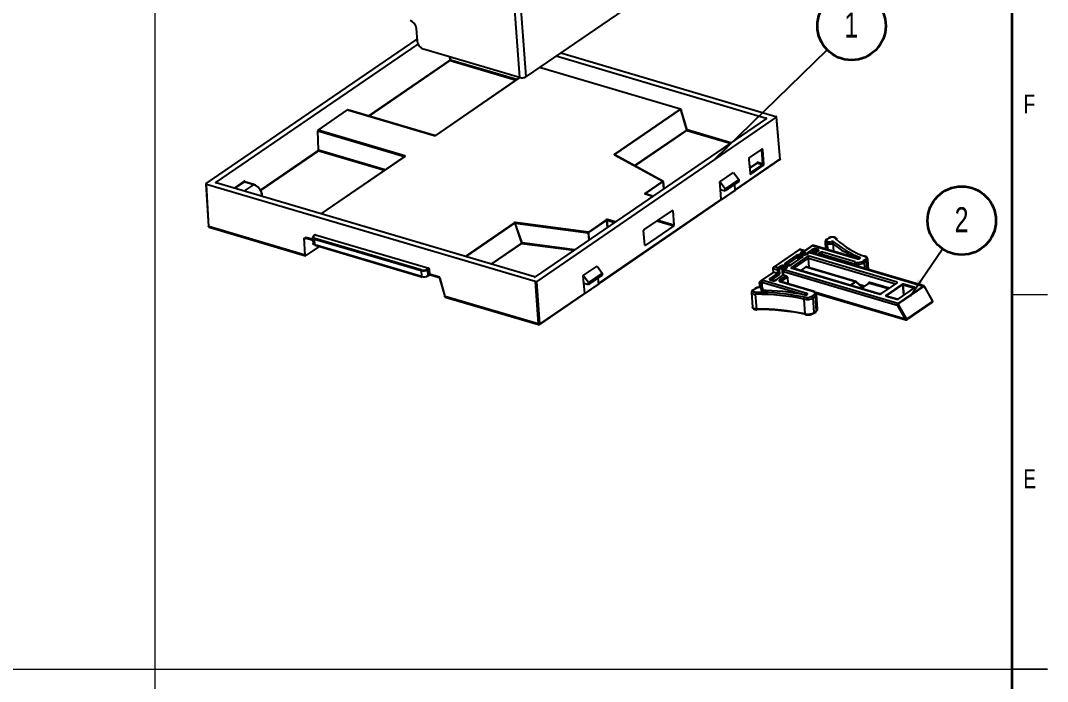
# Model space of a CAD drawing. Header units: millimetres. Extents: x 0 to 594, y 0 to 420.
# Drawn here: x 450.2 to 594, y 208.3 to 300.9 of the extents above; entities that cross this region are included whole.
import ezdxf

# ---------------------------------------------------------------- set-up
doc = ezdxf.new("R2010")
doc.units = ezdxf.units.MM
doc.linetypes.add('SLD-Solido', pattern=[0])
doc.layers.add('FORMAT', color=7, linetype='SLD-Solido', lineweight=35)
doc.styles.add('SLDTEXTSTYLE0', font='TXT', dxfattribs={"width": 0.75})
doc.dimstyles.new('SLDDIMSTYLE2', dxfattribs={"dimtxt": 0.18, "dimasz": 2.5, "dimexe": 0, "dimexo": 0.0625, "dimgap": 0, "dimtad": 0, "dimtih": 1, "dimtoh": 1, "dimdec": 0, "dimrnd": 1e-09, "dimzin": 0, "dimdsep": 46, "dimtxsty": 'Standard', "dimsah": 1, "dimcen": 0.09, "dimadec": 0, "dimazin": 0, "dimtfac": 2.5, "dimtdec": 0, "dimtofl": 0, "dimtmove": 0, "dimatfit": 3, "dimfxl": 1, "dimfrac": 2, "dimtolj": 1, "dimtzin": 0, "dimarcsym": 0})

# ---------------------------------------------------------------- blocks, each defined once
blk = doc.blocks.new('SW_NOTE_0_6')
at = {"layer": 'FORMAT', "color": 0}
blk.add_circle((2.7, 3.95), 4.79, dxfattribs=at)
at = {"layer": 'FORMAT', "color": 0, "insert": (2.67, 5.82), "char_height": 3.5, "attachment_point": 2, "style": 'SLDTEXTSTYLE0'}
blk.add_mtext('2', dxfattribs=at)
blk = doc.blocks.new('SW_NOTE_0_7')
at = {"layer": 'FORMAT', "color": 0}
blk.add_circle((3.43, 3.34), 4.79, dxfattribs=at)
at = {"layer": 'FORMAT', "color": 0, "insert": (3.39, 5.21), "char_height": 3.5, "attachment_point": 2, "style": 'SLDTEXTSTYLE0'}
blk.add_mtext('1', dxfattribs=at)

msp = doc.modelspace()

# ---------------------------------------------------------------- linework, layer by layer
at = {"color": 7, "linetype": 'SLD-Solido', "lineweight": 35}
msp.add_line((589, 415), (589, 5), dxfattribs=at)
at = {"color": 7, "linetype": 'SLD-Solido', "lineweight": 25}
for p, q in [((520.98, 293), (518.97, 320.79)), ((518.03, 320.67), (520.05, 292.89)), ((555.18, 316.45), (520.98, 293)), ((505.6, 299.74), (505.73, 297.98)), ((476.17, 278.01), (505.71, 298.26)), ((477.54, 278.16), (505.84, 297.56)), ((520.05, 292.89), (506.59, 296.86)), ((525.83, 296.33), (555.97, 287.42)), ((510.31, 295.32), (498.88, 287.49)), ((499, 287.46), (510.36, 295.25)), ((510.27, 295.78), (510.31, 295.32)), ((510.36, 295.25), (519.58, 292.52)), ((510.4, 295.33), (510.37, 295.75)), ((519.68, 292.59), (510.4, 295.33)), ((525.2, 295.9), (554.62, 287.2)), ((542.6, 288.46), (522.86, 294.29)), ((520.1, 292.87), (508.27, 284.77)), ((508.31, 284.77), (520.12, 292.87)), ((491.84, 285.5), (495.98, 288.34)), ((495.98, 288.34), (508.12, 284.75)), ((508.14, 284.75), (496, 288.34)), ((542.54, 288.44), (533.35, 282.13)), ((533.41, 282.08), (542.6, 288.38)), ((542.6, 288.38), (543.44, 285.51)), ((543.53, 285.54), (542.7, 288.37)), ((554.63, 287.16), (522.23, 264.95)), ((556, 287.31), (522.47, 264.32)), ((554.62, 287.2), (554.63, 287.15)), ((556, 287.31), (556.51, 281.42)), ((556.55, 281.45), (556.03, 287.36)), ((491.91, 282.71), (491.8, 285.41)), ((491.8, 285.41), (503.94, 281.82)), ((503.98, 281.91), (491.84, 285.5)), ((543.44, 285.51), (536.18, 280.53)), ((536.26, 280.49), (543.5, 285.45)), ((543.5, 285.45), (549.54, 283.67)), ((549.64, 283.73), (543.53, 285.54)), ((491.91, 282.71), (483.75, 277.12)), ((483.8, 277.03), (491.93, 282.61)), ((491.91, 282.71), (491.91, 282.71)), ((501.25, 279.95), (491.91, 282.71)), ((491.93, 282.61), (501.15, 279.88)), ((533.35, 282.06), (540.11, 278.37)), ((540.15, 278.37), (533.39, 282.06)), ((533.41, 282.04), (533.41, 282.08)), ((552.19, 281.57), (553.9, 282.75)), ((554, 282.83), (552.29, 281.66)), ((553.89, 282.73), (553.95, 282.71)), ((553.9, 282.75), (554, 282.83)), ((553.95, 282.71), (554.13, 282.74)), ((553.95, 282.71), (554.11, 280.77)), ((554.29, 280.79), (554.13, 282.74)), ((503.97, 281.82), (492.24, 273.77)), ((492.26, 273.77), (504, 281.82)), ((503.94, 281.82), (503.97, 281.81)), ((503.94, 281.82), (503.94, 281.8)), ((522.88, 258.29), (556.49, 281.33)), ((550.23, 277.11), (556.51, 281.42)), ((552.18, 281.4), (552.34, 279.46)), ((553.33, 280.9), (552.28, 280.18)), ((554.07, 280.68), (552.36, 279.51)), ((552.47, 279.36), (554.19, 280.54)), ((554.11, 280.77), (553.31, 281)), ((553.31, 281), (553.32, 280.9)), ((553.33, 280.9), (554.07, 280.68)), ((554.07, 280.68), (554.19, 280.54)), ((554.11, 280.77), (554.29, 280.79)), ((556.48, 281.32), (556.5, 281.34)), ((548.12, 278.27), (550.04, 279.58)), ((550.04, 279.58), (550.75, 278.6)), ((552.55, 280.37), (552.26, 280.45)), ((552.26, 280.42), (552.51, 280.34)), ((552.36, 279.51), (552.33, 279.52)), ((552.47, 279.36), (552.36, 279.51)), ((476.14, 277.96), (476.48, 272.05)), ((522.24, 264.3), (476.2, 277.9)), ((476.55, 271.99), (476.2, 277.9)), ((477.54, 278.12), (477.54, 278.16)), ((522.14, 264.94), (477.55, 278.12)), ((481.5, 278.35), (480.07, 277.37)), ((480.19, 277.34), (481.56, 278.27)), ((482.82, 277.9), (481.46, 276.96)), ((481.56, 278.27), (482.82, 277.9)), ((482.85, 277.9), (481.58, 278.28)), ((481.59, 278.27), (481.59, 278.28)), ((540.11, 278.37), (537.61, 276.65)), ((537.67, 276.58), (540.17, 278.29)), ((540.17, 278.29), (540.26, 277.3)), ((540.27, 277.31), (540.19, 278.31)), ((548.21, 277.18), (548.12, 278.27)), ((548.84, 277.29), (548.12, 278.27)), ((550.75, 278.6), (548.84, 277.29)), ((550.78, 278.3), (548.86, 276.99)), ((550.17, 277.89), (550.23, 277.11)), ((550.17, 277.89), (550.23, 277.06)), ((550.75, 278.6), (550.78, 278.3)), ((483.77, 276.28), (483.98, 276.42)), ((483.98, 276.42), (484, 276.21)), ((484.01, 276.21), (483.99, 276.44)), ((537.64, 276.57), (538.71, 276.25)), ((537.66, 276.57), (537.67, 276.58)), ((538.73, 276.26), (537.66, 276.57)), ((537.67, 276.57), (537.67, 276.58)), ((548.32, 275.8), (548.21, 277.18)), ((548.21, 277.18), (548.86, 276.99)), ((550.23, 277.06), (548.31, 275.75)), ((548.86, 276.99), (548.84, 277.29)), ((531.1, 264), (548.32, 275.8)), ((537.47, 271.53), (541.47, 274.27)), ((541.46, 274.26), (541.52, 274.24)), ((541.52, 274.24), (541.47, 274.27)), ((541.52, 274.24), (541.68, 272.18)), ((490.03, 268.01), (476.55, 271.99)), ((476.6, 271.9), (490.08, 267.92)), ((519.32, 272.53), (512.44, 267.8)), ((512.53, 267.78), (519.38, 272.47)), ((519.38, 272.47), (520.34, 269.68)), ((519.46, 272.47), (529.68, 271.14)), ((520.41, 269.71), (519.46, 272.47)), ((529.7, 271.23), (519.48, 272.56)), ((532.2, 272.94), (529.7, 271.23)), ((529.76, 271.15), (532.26, 272.87)), ((532.26, 272.87), (532.35, 272.88)), ((532.26, 272.87), (532.33, 271.87)), ((532.35, 272.88), (533.37, 272.58)), ((532.42, 271.93), (532.35, 272.88)), ((533.47, 272.65), (532.39, 272.97)), ((541.65, 272.1), (537.64, 269.35)), ((539.31, 272.79), (541.65, 272.1)), ((541.68, 272.18), (539.41, 272.86)), ((541.65, 272.1), (541.68, 272.18)), ((491.1, 270.18), (490.18, 270.45)), ((491.08, 270.47), (491.14, 269.64)), ((491.42, 270.85), (491.22, 270.71)), ((491.26, 270.71), (491.46, 270.85)), ((491.46, 270.85), (491.42, 270.85)), ((491.46, 270.85), (507.33, 266.16)), ((529.68, 271.14), (529.76, 270.11)), ((529.83, 270.16), (529.76, 271.15)), ((537.47, 271.53), (537.43, 271.44)), ((537.6, 269.38), (537.43, 271.44)), ((489.87, 270.4), (490.01, 270.35)), ((490.03, 268.01), (489.87, 270.4)), ((492.01, 269.21), (490.14, 267.93)), ((490.23, 270.36), (491.1, 270.1)), ((490.24, 270.36), (490.23, 270.36)), ((491.34, 270.24), (506.26, 265.83)), ((491.4, 269.42), (491.34, 270.24)), ((506.3, 265.92), (491.38, 270.33)), ((506.32, 265.01), (491.4, 269.42)), ((491.42, 269.38), (506.34, 264.97)), ((520.34, 269.68), (516.04, 266.74)), ((516.14, 266.71), (520.39, 269.62)), ((520.39, 269.62), (527.67, 268.68)), ((527.78, 268.75), (520.41, 269.71)), ((537.6, 269.38), (537.64, 269.35)), ((537.64, 269.35), (537.6, 269.36)), ((561.11, 269.37), (559.97, 268.59)), ((560, 268.56), (561.15, 269.34)), ((561.21, 269.32), (567.38, 267.5)), ((567.44, 267.52), (561.28, 269.34)), ((562.85, 269.84), (562.93, 268.85)), ((563.35, 270.39), (563.03, 270.17)), ((563.12, 269.62), (563.15, 269.61)), ((563.18, 268.78), (563.12, 269.62)), ((563.13, 270.18), (563.45, 270.4)), ((563.15, 269.61), (563.21, 268.77)), ((563.25, 269.87), (563.23, 269.88)), ((563.93, 269.65), (564.01, 268.53)), ((564.25, 270.4), (564.46, 270.19)), ((559.32, 268.83), (555.59, 266.27)), ((555.78, 266.34), (559.33, 268.77)), ((558.82, 267.94), (557.28, 266.88)), ((557.45, 266.66), (558.99, 267.72)), ((559.56, 267.68), (558.02, 266.62)), ((560.48, 267.89), (558.05, 266.22)), ((558.12, 266.63), (559.66, 267.69)), ((558.43, 266.14), (560.53, 267.58)), ((558.99, 267.72), (559.02, 267.31)), ((559.27, 267.75), (559.47, 267.69)), ((559.29, 267.5), (559.27, 267.75)), ((559.89, 268.64), (559.28, 268.82)), ((559.33, 268.77), (559.82, 268.63)), ((559.58, 267.95), (559.38, 268.01)), ((559.82, 268.63), (559.46, 268.38)), ((559.47, 267.69), (559.48, 267.62)), ((559.54, 268.12), (559.74, 268.06)), ((559.81, 268.07), (559.61, 268.13)), ((559.61, 268.13), (559.61, 268.13)), ((559.63, 268.15), (560, 268.4)), ((559.63, 268.13), (559.63, 268.15)), ((560, 268.4), (560.02, 268.06)), ((560.06, 268.07), (560.03, 268.47)), ((561.05, 268.79), (560.06, 268.11)), ((560.56, 268.37), (560.2, 268.12)), ((560.3, 268.13), (560.66, 268.38)), ((572.94, 264.2), (560.48, 267.89)), ((560.63, 266.24), (560.53, 267.58)), ((560.53, 267.58), (572.73, 263.98)), ((560.66, 268.38), (576.58, 263.67)), ((576.69, 263.68), (560.73, 268.39)), ((560.9, 268.34), (561.22, 268.56)), ((561.22, 268.56), (561.24, 268.24)), ((561.78, 268.53), (561.33, 268.22)), ((561.39, 268.2), (561.88, 268.54)), ((561.5, 268.6), (561.7, 268.54)), ((561.52, 268.34), (561.5, 268.6)), ((561.8, 268.8), (561.6, 268.86)), ((561.7, 268.54), (561.7, 268.47)), ((562.14, 268.35), (561.76, 268.09)), ((562.11, 267.99), (562.31, 268.12)), ((562.31, 268.12), (562.32, 267.92)), ((562.4, 268.13), (566.98, 266.78)), ((562.42, 267.9), (562.4, 268.13)), ((567.09, 267.04), (562.51, 268.39)), ((507.33, 266.16), (507.13, 266.02)), ((507.39, 266.08), (507.33, 266.16)), ((528.99, 265.15), (530.91, 266.47)), ((530.91, 266.47), (531.62, 265.48)), ((555.54, 266.14), (555.58, 265.58)), ((555.57, 266.11), (556.17, 265.94)), ((555.61, 265.6), (555.57, 266.11)), ((556.28, 266.2), (555.78, 266.34)), ((556.64, 266.45), (556.28, 266.2)), ((556.45, 265.97), (556.81, 266.22)), ((556.81, 266.22), (556.89, 265.17)), ((557.38, 266.19), (557.01, 265.94)), ((557.09, 266.26), (557.29, 266.2)), ((557.11, 266), (557.09, 266.26)), ((557.11, 265.95), (557.48, 266.2)), ((557.4, 266.46), (557.2, 266.52)), ((557.29, 266.2), (557.3, 266.13)), ((557.36, 266.62), (557.56, 266.57)), ((557.63, 266.58), (557.43, 266.64)), ((557.43, 266.64), (557.43, 266.64)), ((557.45, 266.63), (557.45, 266.66)), ((558.05, 266.22), (570.51, 262.54)), ((570.57, 262.55), (558.2, 266.21)), ((560.16, 266.34), (559.44, 265.84)), ((560.16, 266.34), (567.1, 264.29)), ((567.16, 264.31), (560.23, 266.36)), ((566.98, 266.78), (567, 266.54)), ((568.46, 267.35), (568.21, 267.18)), ((568.38, 266.95), (568.63, 267.13)), ((568.44, 266.12), (568.38, 266.95)), ((568.63, 267.13), (568.71, 266.04)), ((568.94, 265.97), (568.83, 267.44)), ((506.26, 265.83), (506.32, 265.01)), ((507.19, 265.95), (507.39, 266.08)), ((507.25, 265.12), (507.19, 265.95)), ((507.23, 265.09), (507.48, 265.26)), ((507.47, 265.27), (507.25, 265.12)), ((507.39, 266.08), (507.44, 265.35)), ((508.73, 264.97), (507.44, 265.35)), ((507.44, 265.27), (508.78, 264.87)), ((508.86, 264.78), (509.61, 262.18)), ((509.65, 262.21), (508.92, 264.76)), ((529.08, 264.07), (528.99, 265.15)), ((529.71, 264.17), (528.99, 265.15)), ((531.62, 265.48), (529.71, 264.17)), ((531.64, 265.19), (529.73, 263.88)), ((531.04, 264.78), (531.1, 264)), ((531.04, 264.77), (531.1, 263.94)), ((531.62, 265.48), (531.64, 265.19)), ((555.61, 265.6), (553.9, 264.43)), ((554.06, 264.48), (555.71, 265.61)), ((556.2, 265.47), (555.15, 264.74)), ((555.32, 264.52), (556.5, 265.33)), ((555.71, 265.61), (556.2, 265.47)), ((556.97, 265.23), (555.89, 264.48)), ((555.99, 264.5), (557.04, 265.22)), ((556.17, 265.94), (556.2, 265.47)), ((556.5, 265.33), (556.45, 265.97)), ((557.41, 265.11), (556.48, 264.47)), ((556.7, 264.28), (557.59, 264.89)), ((556.93, 265.76), (556.97, 265.23)), ((557.04, 265.22), (557.01, 265.69)), ((557.01, 265.69), (572.97, 260.97)), ((557.04, 265.22), (557.41, 265.11)), ((573.04, 261.24), (557.11, 265.95)), ((557.59, 264.89), (557.65, 264)), ((522.24, 264.3), (522.68, 258.36)), ((522.91, 258.38), (522.47, 264.32)), ((529.19, 262.69), (529.08, 264.07)), ((529.08, 264.07), (529.73, 263.88)), ((531.1, 263.94), (529.18, 262.63)), ((529.73, 263.88), (529.71, 264.17)), ((553.04, 263.32), (552.72, 263.1)), ((552.82, 263.11), (553.14, 263.33)), ((553.65, 264.18), (553.77, 263.45)), ((553.79, 263.88), (553.66, 264.16)), ((553.77, 263.44), (553.66, 264.16)), ((553.87, 264.4), (553.67, 264.27)), ((553.79, 263.88), (553.82, 263.43)), ((553.79, 263.41), (553.82, 263.4)), ((553.86, 263.82), (553.83, 264.29)), ((553.89, 263.42), (553.86, 263.42)), ((554.01, 264.2), (560.01, 262.43)), ((554.07, 263.32), (554.01, 264.2)), ((560.28, 262.64), (554.12, 264.46)), ((555.23, 264.48), (555.43, 264.43)), ((555.5, 264.44), (555.3, 264.5)), ((555.3, 264.5), (555.3, 264.5)), ((555.32, 264.49), (555.32, 264.52)), ((556.53, 264.29), (561.11, 262.94)), ((561.18, 262.96), (556.6, 264.31)), ((567.1, 264.29), (566.37, 263.79)), ((566.48, 263.76), (567.18, 264.24)), ((567.18, 264.24), (568.06, 263.46)), ((568.11, 263.49), (567.24, 264.26)), ((568.36, 263.66), (567.7, 263.85)), ((567.86, 263.71), (568.27, 263.59)), ((568.06, 263.46), (567.89, 263.35)), ((568.98, 264.08), (567.9, 263.34)), ((567.96, 263.33), (569.08, 264.09)), ((568.06, 263.46), (568.06, 263.45)), ((569.08, 264.09), (571.75, 263.31)), ((571.85, 263.37), (569.12, 264.18)), ((572.87, 264.07), (570.72, 262.6)), ((570.75, 262.6), (572.9, 264.08)), ((573.66, 263.91), (571.38, 262.36)), ((571.44, 262.28), (573.71, 263.84)), ((576.58, 263.67), (573.04, 261.24)), ((575.33, 263.4), (573.06, 261.85)), ((573.09, 261.85), (575.36, 263.41)), ((573.13, 261.16), (576.68, 263.59)), ((573.71, 263.84), (573.82, 262.37)), ((573.81, 263.85), (575.3, 263.41)), ((573.91, 262.43), (573.81, 263.85)), ((575.33, 263.49), (573.84, 263.94)), ((575.3, 263.41), (575.3, 263.39)), ((576.76, 263.55), (577.87, 261.61)), ((577.9, 261.64), (576.79, 263.58)), ((522.68, 258.36), (509.65, 262.21)), ((509.66, 262.13), (522.73, 258.26)), ((529.19, 262.69), (522.91, 258.38)), ((552.54, 262.77), (552.69, 260.72)), ((553.28, 260.45), (553.13, 262.51)), ((559.89, 261.83), (560.04, 259.77)), ((561.27, 262.42), (561.02, 262.25)), ((561.19, 262.03), (561.45, 262.2)), ((561.34, 259.97), (561.19, 262.03)), ((561.45, 262.2), (561.6, 260.14)), ((574.08, 259.03), (561.55, 262.74)), ((561.6, 262.63), (574.18, 258.91)), ((561.79, 260.45), (561.65, 262.51)), ((571.41, 262.27), (572.9, 261.83)), ((572.93, 261.83), (571.43, 262.27)), ((571.43, 262.27), (571.43, 262.27)), ((571.44, 262.27), (571.44, 262.28)), ((572.97, 260.97), (574.08, 259.03)), ((574.24, 259.13), (573.13, 261.07)), ((574.31, 258.94), (577.86, 261.37)), ((577.87, 261.52), (574.32, 259.09)), ((561.3, 259.85), (561.55, 260.03)), ((561.6, 260.14), (561.34, 259.97))]:
    msp.add_line(p, q, dxfattribs=at)
at = {"color": 7, "linetype": 'SLD-Solido', "lineweight": 18}
for p, q in [((589, 262.5), (594, 262.5)), ((594, 210), (589, 210)), ((589, 210), (594, 210))]:
    msp.add_line(p, q, dxfattribs=at)
at = {"color": 7, "linetype": 'SLD-Solido', "lineweight": 25, "flags": 128}
for points in [[(554.63, 287.16), (554.64, 287.17), (554.65, 287.17), (554.65, 287.18), (554.65, 287.18), (554.64, 287.19), (554.64, 287.2), (554.63, 287.2), (554.62, 287.2)], [(477.54, 278.16), (477.53, 278.15), (477.53, 278.15), (477.52, 278.14), (477.53, 278.14), (477.53, 278.13), (477.53, 278.12), (477.54, 278.12), (477.55, 278.12)], [(481.59, 278.28), (481.58, 278.31), (481.58, 278.33), (481.57, 278.34), (481.56, 278.35), (481.54, 278.36), (481.53, 278.36), (481.51, 278.35), (481.5, 278.35)], [(481.59, 278.28), (481.58, 278.28), (481.58, 278.28)], [(476.55, 271.99), (476.53, 272), (476.51, 272.01), (476.49, 272.03), (476.49, 272.04), (476.48, 272.05)], [(491.38, 270.33), (491.29, 270.36), (491.22, 270.4), (491.17, 270.45), (491.15, 270.5), (491.14, 270.55), (491.16, 270.61), (491.2, 270.66), (491.26, 270.71)], [(491.4, 269.42), (491.31, 269.45), (491.23, 269.5), (491.17, 269.55), (491.14, 269.61), (491.14, 269.64)], [(563.23, 269.88), (563.16, 269.9), (563.11, 269.93), (563.07, 269.97), (563.05, 270.01), (563.04, 270.05), (563.06, 270.1), (563.09, 270.14), (563.13, 270.18)], [(490.14, 267.93), (490.12, 267.92), (490.1, 267.91), (490.08, 267.92), (490.06, 267.92), (490.05, 267.94), (490.04, 267.96), (490.03, 267.98), (490.03, 268.01)], [(559.46, 268.38), (559.42, 268.34), (559.39, 268.31), (559.38, 268.27), (559.38, 268.23), (559.4, 268.2), (559.43, 268.17), (559.48, 268.14), (559.54, 268.12)], [(559.66, 267.69), (559.7, 267.73), (559.73, 267.76), (559.74, 267.8), (559.73, 267.83), (559.72, 267.87), (559.68, 267.9), (559.64, 267.93), (559.58, 267.95)], [(559.63, 268.15), (559.61, 268.14), (559.61, 268.13)], [(561.88, 268.54), (561.92, 268.57), (561.95, 268.61), (561.96, 268.65), (561.96, 268.68), (561.94, 268.72), (561.91, 268.75), (561.86, 268.78), (561.8, 268.8)], [(567.38, 267.5), (567.46, 267.49), (567.56, 267.49), (567.66, 267.51), (567.74, 267.54), (567.79, 267.58), (567.8, 267.63), (567.78, 267.68), (567.72, 267.71)], [(568.37, 267.84), (568.47, 267.8), (568.54, 267.74), (568.59, 267.68), (568.62, 267.62), (568.62, 267.55), (568.59, 267.48), (568.54, 267.41), (568.46, 267.35)], [(557.28, 266.88), (557.24, 266.85), (557.21, 266.81), (557.2, 266.78), (557.2, 266.74), (557.22, 266.7), (557.26, 266.67), (557.3, 266.65), (557.36, 266.62)], [(557.48, 266.2), (557.52, 266.23), (557.55, 266.27), (557.56, 266.3), (557.56, 266.34), (557.54, 266.38), (557.5, 266.41), (557.46, 266.43), (557.4, 266.46)], [(557.45, 266.66), (557.43, 266.64), (557.43, 266.64)], [(555.15, 264.74), (555.11, 264.71), (555.08, 264.67), (555.07, 264.64), (555.07, 264.6), (555.09, 264.56), (555.12, 264.53), (555.17, 264.51), (555.23, 264.48)], [(557.01, 265.69), (556.98, 265.7), (556.96, 265.71), (556.94, 265.73), (556.93, 265.75), (556.93, 265.76)], [(553.82, 263.4), (553.89, 263.37), (553.95, 263.33), (553.99, 263.29), (554, 263.24), (553.99, 263.19), (553.96, 263.14), (553.91, 263.1), (553.83, 263.06)], [(555.32, 264.52), (555.3, 264.5), (555.3, 264.5)], [(556.48, 264.47), (556.45, 264.44), (556.43, 264.42), (556.43, 264.4), (556.43, 264.37), (556.44, 264.35), (556.46, 264.33), (556.49, 264.31), (556.53, 264.29)], [(567.24, 264.26), (567.23, 264.27), (567.22, 264.26), (567.2, 264.26), (567.18, 264.24)], [(575.36, 263.41), (575.37, 263.42), (575.38, 263.43), (575.39, 263.44), (575.39, 263.46), (575.38, 263.47), (575.37, 263.48), (575.35, 263.49), (575.33, 263.49)], [(552.54, 262.78), (552.55, 262.74), (552.59, 262.66), (552.68, 262.6), (552.81, 262.55), (552.96, 262.52), (553.13, 262.51)], [(553.14, 262.78), (553.02, 262.79), (552.91, 262.81), (552.83, 262.84), (552.77, 262.89), (552.73, 262.94), (552.73, 263), (552.76, 263.06), (552.82, 263.11)], [(559.99, 262.41), (560.09, 262.4), (560.19, 262.41), (560.28, 262.44), (560.35, 262.47), (560.38, 262.52), (560.38, 262.57), (560.35, 262.61), (560.28, 262.64)], [(561.11, 262.94), (561.23, 262.9), (561.32, 262.84), (561.39, 262.78), (561.43, 262.71), (561.43, 262.64), (561.41, 262.56), (561.36, 262.49), (561.27, 262.42)], [(571.38, 262.36), (571.37, 262.34), (571.36, 262.33), (571.36, 262.32), (571.36, 262.31), (571.36, 262.3), (571.38, 262.29), (571.39, 262.28), (571.41, 262.27)], [(571.43, 262.27), (571.43, 262.28), (571.44, 262.28)], [(553.28, 260.45), (553.11, 260.46), (552.96, 260.49), (552.83, 260.54), (552.74, 260.61), (552.7, 260.68), (552.69, 260.72)], [(553.3, 260.35), (553.3, 260.35), (553.31, 260.35), (553.31, 260.37)], [(560.1, 259.66), (560.1, 259.67), (560.08, 259.67), (560.07, 259.69), (560.06, 259.71), (560.05, 259.74), (560.04, 259.77)]]:
    msp.add_lwpolyline(points, dxfattribs=at)
at = {"color": 7, "linetype": 'SLD-Solido', "lineweight": 25}
for centre, radius, start, end in [((504.29, 299.62), 1.32, 5.2717, 70.092), ((507.04, 298.1), 1.32, 185.2717, 250.092), ((510.37, 295.21), 0.122, 74.3991, 119.7715), ((510.39, 295.33), 0.0878, 185.2717, 250.092), ((510.3, 295.32), 0.103, 310.5541, 4.5018), ((520.38, 294.06), 1.22, 254.3991, 299.7715), ((496, 288.32), 0.0265, 76.078, 129.215), ((542.51, 288.35), 0.0877, 15.7006, 70.1242), ((491.9, 285.42), 0.102, 130.5125, 183.1227), ((543.54, 285.36), 0.182, 91.8274, 121.8636), ((543.53, 285.53), 0.0877, 195.7006, 250.1242), ((543.43, 285.53), 0.103, 310.5541, 4.5018), ((481.59, 278.35), 0.0878, 185.2717, 250.092), ((481.57, 278.25), 0.0264, 75.9868, 129.3063), ((540.08, 278.28), 0.0878, 5.627, 70.0824), ((540.13, 278.33), 0.041, 63.4957, 115.8224), ((540.12, 278.31), 0.0667, 4.8577, 61.381), ((540.16, 278.31), 0.0237, 296.284, 359.1344), ((550.1, 277.1), 0.134, 341.1423, 5.4795), ((548.19, 275.79), 0.134, 341.1423, 5.4795), ((476.65, 272.06), 0.167, 183.3504, 253.5334), ((476.64, 271.98), 0.094, 174.9385, 244.0361), ((519.29, 272.44), 0.0877, 15.7006, 70.1242), ((491.38, 270.56), 0.321, 197.5939, 262.8346), ((491.25, 270.68), 0.0385, 70.4568, 122.3422), ((529.82, 271.15), 0.146, 148.9667, 185.2764), ((529.7, 271.26), 0.123, 261.9162, 299.5556), ((529.67, 271.14), 0.0878, 5.627, 70.0824), ((563.85, 269.76), 0.751, 57.7603, 122.259), ((491.45, 270.25), 0.103, 130.5541, 184.5018), ((491.44, 269.42), 0.0373, 175.3533, 244.2238), ((520.43, 269.55), 0.165, 97.6773, 125.943), ((520.42, 269.7), 0.0877, 195.7006, 250.1242), ((520.27, 269.7), 0.146, 328.9667, 5.2764), ((561.03, 268.7), 0.653, 73.6543, 79.4859), ((561.26, 269.26), 0.0793, 75.9642, 129.3289), ((563.16, 269.94), 0.318, 196.4566, 263.0193), ((563.09, 270.07), 0.115, 70.4543, 122.3981), ((563.43, 269.64), 0.308, 130.5541, 184.5018), ((563.45, 269.64), 0.308, 130.5541, 184.5018), ((563.48, 270.87), 1.3, 255.2745, 290.296), ((563.48, 270.61), 0.775, 252.7219, 307.997), ((563.41, 270.29), 0.115, 70.4551, 122.3795), ((571.98, 278.99), 12.33, 229.2393, 248.4429), ((572.01, 278.99), 12.07, 228.1722, 249.1886), ((564.3, 270.25), 0.159, 45.9434, 107.1136), ((572.32, 278.87), 11.71, 227.7998, 250.2756), ((559.18, 267.31), 0.73, 74.3991, 119.7715), ((558.73, 267.69), 0.263, 5.2717, 70.092), ((559.17, 267.4), 0.365, 74.3991, 119.7715), ((559.58, 267.77), 0.308, 130.5541, 184.5018), ((559.37, 268.13), 0.263, 5.2717, 70.092), ((559.78, 267.72), 0.308, 130.5541, 184.5018), ((559.44, 267.55), 0.149, 49.9898, 75.9598), ((559.59, 268.06), 0.0793, 75.9642, 129.3289), ((559.62, 267.58), 0.115, 70.4568, 122.3422), ((559.93, 268.76), 0.73, 254.3991, 299.7715), ((559.79, 268), 0.0794, 76.391, 129.298), ((559.87, 268.57), 0.0793, 75.9642, 129.3289), ((559.73, 268.38), 0.263, 5.2717, 70.092), ((559.84, 268.45), 0.2, 4.1455, 73.5334), ((559.96, 268.47), 0.0719, 296.5998, 357.9323), ((560.26, 268.02), 0.116, 70.5009, 121.3865), ((560.67, 268.2), 0.2, 73.5334, 124.4318), ((560.62, 268.27), 0.115, 70.4568, 122.3422), ((560.71, 268.32), 0.0793, 75.9642, 129.3289), ((561.41, 268.15), 0.73, 74.3991, 119.7715), ((560.96, 268.54), 0.263, 5.2717, 70.092), ((561.4, 268.25), 0.365, 74.3991, 119.7715), ((561.8, 268.62), 0.308, 130.5541, 184.5018), ((562, 268.56), 0.308, 130.5541, 184.5018), ((561.66, 268.39), 0.149, 49.9898, 75.9598), ((561.85, 268.43), 0.115, 70.4568, 122.3422), ((562.38, 267.92), 0.487, 74.3991, 119.7715), ((562.05, 268.1), 0.263, 5.2717, 70.092), ((562.37, 268.02), 0.122, 74.3991, 119.7715), ((562.71, 268.16), 0.308, 130.5541, 184.5018), ((567.86, 267.48), 0.269, 121.9899, 172.3005), ((568.42, 267.76), 0.0985, 70.8109, 122.648), ((556.48, 265.96), 0.308, 130.5541, 184.5018), ((556.19, 265.95), 0.263, 5.2717, 70.092), ((557, 265.81), 0.73, 74.3991, 119.7715), ((556.55, 266.2), 0.263, 5.2717, 70.092), ((556.99, 265.91), 0.365, 74.3991, 119.7715), ((557.4, 266.28), 0.308, 130.5541, 184.5018), ((557.19, 266.64), 0.263, 5.2717, 70.092), ((557.6, 266.22), 0.308, 130.5541, 184.5018), ((557.26, 266.05), 0.149, 49.9898, 75.9598), ((557.41, 266.56), 0.0793, 75.9642, 129.3289), ((557.44, 266.09), 0.115, 70.4568, 122.3422), ((557.76, 267.27), 0.73, 254.3991, 299.7715), ((557.61, 266.5), 0.0794, 76.391, 129.298), ((558.08, 266.53), 0.116, 70.5009, 121.3865), ((560.21, 266.28), 0.0793, 75.9642, 129.3289), ((567.29, 266.8), 0.308, 130.5541, 184.5018), ((567.48, 268.54), 1.82, 254.3991, 299.7715), ((567.48, 268.44), 1.46, 254.3991, 299.7715), ((567.43, 267.44), 0.0828, 78.2648, 128.1992), ((568.12, 266.93), 0.263, 5.2717, 70.092), ((568.37, 267.1), 0.263, 5.2717, 70.092), ((568.47, 267.45), 0.366, 297.213, 357.0489), ((506.59, 267), 1.22, 254.3991, 299.7715), ((506.36, 265.84), 0.103, 130.5541, 184.5018), ((506.59, 266.97), 1.09, 254.3991, 299.7715), ((506.65, 266.18), 1.22, 254.3991, 299.7715), ((506.36, 265.01), 0.0373, 175.3533, 244.2238), ((506.35, 265), 0.0264, 255.9642, 309.3289), ((506.66, 266.03), 1.09, 254.3991, 299.7715), ((507.1, 265.94), 0.0878, 5.2717, 70.092), ((507.21, 265.12), 0.0385, 250.4568, 302.3422), ((507.21, 265.12), 0.0421, 308.2564, 8.4406), ((507.57, 265.35), 0.127, 180.7542, 217.6871), ((522.17, 265.05), 0.122, 254.3991, 299.7715), ((555.06, 264.5), 0.263, 5.2717, 70.092), ((555.67, 265.5), 0.116, 70.6478, 122.1512), ((556.27, 266.29), 0.365, 254.3991, 299.7715), ((557.13, 265.77), 0.2, 124.4318, 184.1455), ((557.31, 265.71), 0.308, 130.5541, 184.5018), ((557.08, 265.84), 0.115, 70.4568, 122.3422), ((557.33, 264.86), 0.263, 5.2717, 70.092), ((530.97, 263.99), 0.134, 341.1423, 5.4795), ((553.1, 263.22), 0.115, 70.4568, 122.3422), ((553.56, 262.59), 0.852, 74.3991, 119.7715), ((553.84, 263.35), 0.0793, 75.999, 129.3264), ((553.87, 263.34), 0.0793, 75.9564, 129.3294), ((554.15, 264.73), 0.543, 233.1928, 255.008), ((554.32, 264.23), 0.308, 130.5541, 184.5018), ((554.26, 264.94), 0.498, 246.7203, 253.7011), ((555.28, 264.42), 0.0793, 75.9642, 129.3289), ((555.62, 265.13), 0.73, 254.3991, 299.7715), ((555.48, 264.36), 0.0794, 76.391, 129.298), ((555.95, 264.39), 0.116, 70.5009, 121.3865), ((556.39, 264.22), 0.26, 17.2199, 70.4459), ((556.58, 264.23), 0.0793, 75.9642, 129.3289), ((567.15, 264.23), 0.0793, 75.9642, 129.3289), ((567.03, 264.08), 0.218, 47.4403, 72.4501), ((567.11, 264.11), 0.2, 48.2975, 73.5334), ((568.14, 263.36), 0.131, 105.2993, 127.9176), ((569.12, 264.03), 0.2, 160.9675, 176.7441), ((569.07, 264.05), 0.142, 68.5926, 160.5744), ((568.9, 264.05), 0.0596, 18.5043, 56.1015), ((569.04, 263.98), 0.117, 70.8826, 121.9164), ((569.01, 264.17), 0.103, 310.5541, 4.5018), ((573.11, 263.99), 0.278, 129.1415, 166.3596), ((573.78, 263.7), 0.243, 74.3991, 119.7715), ((573.63, 263.83), 0.0878, 5.2717, 70.092), ((573.77, 263.73), 0.122, 74.3991, 119.7715), ((573.91, 263.86), 0.103, 130.5541, 184.5018), ((575.4, 263.42), 0.103, 130.5541, 184.5018), ((575.29, 263.36), 0.0495, 49.9898, 75.9598), ((575.35, 263.37), 0.0385, 70.4568, 122.3422), ((529.06, 262.68), 0.134, 341.1423, 5.4795), ((552.78, 263), 0.115, 70.4539, 122.4049), ((554.21, 262.6), 1.08, 170.5417, 184.9324), ((553.32, 230.34), 32.17, 78.2052, 90.3417), ((553.33, 230.25), 32.53, 78.2052, 90.3417), ((553.45, 229.59), 33.47, 78.7246, 89.3397), ((560.24, 261.86), 0.348, 138.204, 185.0824), ((560.29, 263.61), 1.83, 257.603, 299.7588), ((560.3, 263.52), 1.46, 257.603, 299.7588), ((560.04, 262.37), 0.0616, 83.184, 137.6969), ((560.48, 262.41), 0.304, 130.4993, 174.8408), ((560.93, 262), 0.263, 5.2717, 70.092), ((561.16, 262.88), 0.0793, 75.9502, 129.3299), ((561.18, 262.18), 0.263, 5.2717, 70.092), ((561.29, 262.52), 0.36, 296.6376, 357.6244), ((570.56, 262.48), 0.0794, 76.4505, 129.2937), ((571.35, 262.27), 0.0878, 5.2717, 70.092), ((571.43, 262.25), 0.0264, 75.9642, 129.3289), ((572.97, 262.06), 0.243, 254.3991, 299.7715), ((572.92, 261.81), 0.0265, 76.4189, 129.296), ((573.08, 261.81), 0.0386, 70.4991, 121.4257), ((553.47, 228.28), 32.17, 78.2052, 90.3417), ((553.44, 260.43), 0.163, 173.3375, 211.9438), ((553.51, 227.84), 32.53, 78.2052, 90.3417), ((561.43, 260.47), 0.36, 296.5998, 357.9323), ((560.44, 261.56), 1.83, 257.603, 299.7588), ((561.22, 259.95), 0.126, 308.2611, 8.4403), ((561.47, 260.13), 0.126, 308.2564, 8.4406), ((522.76, 258.66), 0.311, 254.9057, 299.2649), ((522.78, 258.35), 0.0972, 176.233, 242.7417), ((522.78, 258.42), 0.167, 253.5334, 304.4318), ((522.81, 258.37), 0.104, 307.7202, 9.5829)]:
    msp.add_arc(centre, radius, start, end, dxfattribs=at)
for centre, major_axis, ratio, start_param, end_param in [((542.65, 288.4), (0.136, 0.007), 0.464767, 1.96792, 2.491519), ((555.87, 287.35), (0.166, 0.012), 0.468649, 5.60695, 7.17767), ((508.2, 284.8), (0.133, 0.01), 0.468951, 4.035685, 5.606101), ((491.93, 282.67), (-0.0115, 0.0728), 0.111257, 0.964162, 2.491326), ((533.46, 282.1), (0.135, 0.007), 0.472449, 2.485221, 3.797828), ((503.9, 281.85), (0.133, 0.01), 0.468602, 5.606354, 7.176769), ((553.27, 280.98), (-0.0591, 0.0733), 0.512012, 3.102148, 4.672944), ((476.3, 277.97), (0.166, 0.012), 0.468649, 2.465357, 4.036078), ((482.95, 276.76), (-0.73, 1.04), 0.684833, 4.011729, 5.573799), ((537.72, 276.62), (0.133, 0.01), 0.468649, 2.465357, 4.036078), ((519.43, 272.49), (0.137, 0.008), 0.457689, 1.182313, 2.494921), ((532.31, 272.91), (0.133, 0.01), 0.468719, 0.894587, 2.465307), ((490.19, 270.24), (-0.13, 0.194), 0.693013, 5.586455, 6.873998), ((560.49, 267.71), (-0.035, 0.218), 0.111257, 4.062122, 5.632918), ((558.06, 266.04), (0.278, 0.044), 0.625654, 0.920529, 1.5179), ((508.74, 264.76), (-0.13, 0.194), 0.693013, 4.277459, 5.586455), ((556.34, 265.37), (0.207, -0.1), 0.167204, 0.771947, 2.342743), ((557.17, 265.12), (0.207, -0.1), 0.167204, 2.342743, 3.045907), ((522.34, 264.36), (0.166, 0.012), 0.468719, 4.036179, 5.6069), ((554.3, 264.38), (0.64, 0.215), 0.368327, 2.769174, 3.177944), ((554.44, 264.07), (0.654, 0.184), 0.308858, 3.187533, 3.545853), ((576.72, 263.52), (-0.0367, 0.0711), 0.601085, 4.787674, 6.35847), ((509.75, 262.27), (0.145, 0.097), 0.002538, 3.140783, 3.955304), ((509.75, 262.27), (0.104, 0.142), 0.305208, 2.267668, 3.24982), ((573.17, 261.09), (-0.0367, 0.0711), 0.601085, 0.075285, 1.646081), ((577.83, 261.59), (-0.0367, 0.0711), 0.601085, 3.216878, 4.787674), ((574.28, 259.15), (-0.0367, 0.0711), 0.601085, 1.646081, 3.216878)]:
    msp.add_ellipse(centre, major_axis=major_axis, ratio=ratio, start_param=start_param, end_param=end_param, dxfattribs=at)
for points, knots in [([(542.7, 288.37), (542.68, 288.39), (542.66, 288.42), (542.62, 288.45), (542.61, 288.46), (542.6, 288.46)], [0, 0, 0, 0, 0.533206, 0.780229, 1, 1, 1, 1]), ([(542.6, 288.38), (542.6, 288.38), (542.61, 288.38), (542.62, 288.38), (542.63, 288.39), (542.65, 288.39), (542.66, 288.38), (542.68, 288.38), (542.69, 288.37), (542.7, 288.37)], [0, 0, 0, 0, 0.112461, 0.229297, 0.351564, 0.480182, 0.69478, 0.836107, 1, 1, 1, 1]), ([(508.27, 284.77), (508.27, 284.76), (508.25, 284.75), (508.22, 284.75), (508.18, 284.74), (508.16, 284.75), (508.15, 284.75)], [0, 0, 0, 0, 0.246704, 0.495794, 0.746977, 1, 1, 1, 1]), ([(533.41, 282.02), (533.41, 282.03), (533.4, 282.03), (533.39, 282.05), (533.39, 282.06), (533.4, 282.07), (533.41, 282.08)], [0, 0, 0, 0, 0.299709, 0.518331, 0.772034, 1, 1, 1, 1]), ([(553.9, 282.75), (553.91, 282.75), (553.92, 282.75), (553.94, 282.75), (553.95, 282.73), (553.95, 282.72), (553.95, 282.71)], [0, 0, 0, 0, 0.279573, 0.559218, 0.779657, 1, 1, 1, 1]), ([(554.13, 282.74), (554.13, 282.76), (554.12, 282.81), (554.09, 282.85), (554.04, 282.85), (554.02, 282.84), (554, 282.83)], [0, 0, 0, 0, 0.279571, 0.559226, 0.779651, 1, 1, 1, 1]), ([(552.29, 281.66), (552.27, 281.65), (552.25, 281.63), (552.23, 281.59), (552.21, 281.56), (552.2, 281.52), (552.19, 281.48), (552.18, 281.44), (552.18, 281.41), (552.18, 281.4)], [0, 0, 0, 0, 0.207802, 0.341523, 0.472169, 0.605686, 0.736145, 0.868845, 1, 1, 1, 1]), ([(554.11, 280.77), (554.11, 280.76), (554.11, 280.74), (554.1, 280.72), (554.09, 280.7), (554.08, 280.69), (554.07, 280.68)], [0, 0, 0, 0, 0.279558, 0.559242, 0.779662, 1, 1, 1, 1]), ([(554.19, 280.54), (554.2, 280.55), (554.24, 280.58), (554.27, 280.66), (554.29, 280.73), (554.29, 280.77), (554.29, 280.79)], [0, 0, 0, 0, 0.2796341, 0.559306, 0.7797423, 1, 1, 1, 1]), ([(556.54, 281.46), (556.55, 281.44), (556.55, 281.42), (556.54, 281.38), (556.52, 281.36), (556.5, 281.34), (556.49, 281.33)], [0, 0, 0, 0, 0.29697, 0.499943, 0.77304, 1, 1, 1, 1]), ([(556.51, 281.42), (556.51, 281.41), (556.52, 281.39), (556.51, 281.36), (556.5, 281.34), (556.49, 281.33)], [0, 0, 0, 0, 0.310974, 0.581546, 1, 1, 1, 1]), ([(556.54, 281.46), (556.55, 281.45), (556.55, 281.44), (556.53, 281.43), (556.52, 281.42), (556.51, 281.42)], [0, 0, 0, 0, 0.4184536, 0.6890257, 1, 1, 1, 1]), ([(552.36, 279.51), (552.35, 279.51), (552.34, 279.5), (552.34, 279.5), (552.33, 279.51)], [0, 0, 0, 0, 0.736871, 1, 1, 1, 1]), ([(552.34, 279.46), (552.34, 279.43), (552.35, 279.38), (552.39, 279.35), (552.43, 279.34), (552.46, 279.36), (552.47, 279.36)], [0, 0, 0, 0, 0.27952, 0.559194, 0.779631, 1, 1, 1, 1]), ([(481.58, 278.28), (481.58, 278.28), (481.57, 278.28), (481.57, 278.28), (481.57, 278.28)], [0, 0, 0, 0, 0.449407, 1, 1, 1, 1]), ([(482.82, 277.9), (482.96, 277.84), (483.17, 277.76), (483.43, 277.54), (483.64, 277.3), (483.82, 277.01), (483.94, 276.7), (483.97, 276.52), (483.98, 276.42)], [0, 0, 0, 0, 0.242609, 0.369533, 0.499836, 0.710649, 0.845611, 1, 1, 1, 1]), ([(519.38, 272.47), (519.38, 272.47), (519.39, 272.47), (519.41, 272.48), (519.44, 272.47), (519.45, 272.47), (519.46, 272.47)], [0, 0, 0, 0, 0.227966, 0.481669, 0.700291, 1, 1, 1, 1]), ([(490.23, 270.36), (490.23, 270.36), (490.21, 270.36), (490.19, 270.4), (490.18, 270.43), (490.18, 270.45)], [0, 0, 0, 0, 0.19586, 0.59793, 1, 1, 1, 1]), ([(491.22, 270.71), (491.19, 270.69), (491.12, 270.63), (491.07, 270.54), (491.08, 270.48), (491.09, 270.46)], [0, 0, 0, 0, 0.351368, 0.810044, 1, 1, 1, 1]), ([(563.75, 270.52), (563.7, 270.51), (563.57, 270.5), (563.44, 270.44), (563.36, 270.39), (563.35, 270.39)], [0, 0, 0, 0, 0.321633, 0.876374, 1, 1, 1, 1]), ([(564.41, 270.36), (564.37, 270.39), (564.29, 270.46), (564.1, 270.52), (563.91, 270.54), (563.79, 270.52), (563.75, 270.52)], [0, 0, 0, 0, 0.232143, 0.526356, 0.866667, 1, 1, 1, 1]), ([(490.01, 270.35), (490.02, 270.35), (490.04, 270.35), (490.09, 270.34), (490.13, 270.34), (490.15, 270.34)], [0, 0, 0, 0, 0.2488052, 0.5002007, 1, 1, 1, 1]), ([(490.29, 270.37), (490.28, 270.36), (490.25, 270.35), (490.24, 270.36), (490.23, 270.36)], [0, 0, 0, 0, 0.6609949, 1, 1, 1, 1]), ([(561.11, 269.37), (561.11, 269.37), (561.11, 269.38), (561.13, 269.37), (561.14, 269.35), (561.15, 269.34)], [0, 0, 0, 0, 0.091199, 0.544949, 1, 1, 1, 1]), ([(561.28, 269.34), (561.23, 269.35), (561.18, 269.37), (561.12, 269.37), (561.12, 269.37)], [0, 0, 0, 0, 0.884033, 1, 1, 1, 1]), ([(563.03, 270.17), (563, 270.14), (562.92, 270.08), (562.86, 269.96), (562.86, 269.88), (562.86, 269.85)], [0, 0, 0, 0, 0.378247, 0.7501567, 1, 1, 1, 1]), ([(563.96, 270), (563.96, 270), (563.96, 269.99), (563.96, 269.95), (563.95, 269.88), (563.93, 269.8), (563.93, 269.73), (563.93, 269.68), (563.93, 269.66), (563.93, 269.65)], [0, 0, 0, 0, 0.005817, 0.166445, 0.49193, 0.690728, 0.827093, 0.923196, 1, 1, 1, 1]), ([(564.61, 270.17), (564.57, 270.2), (564.5, 270.27), (564.44, 270.33), (564.41, 270.36)], [0, 0, 0, 0, 0.5956633, 1, 1, 1, 1]), ([(559.28, 268.79), (559.28, 268.79), (559.28, 268.8), (559.3, 268.8), (559.32, 268.78), (559.33, 268.77)], [0, 0, 0, 0, 0.023077, 0.424823, 1, 1, 1, 1]), ([(559.33, 268.77), (559.33, 268.79), (559.34, 268.81), (559.34, 268.8), (559.34, 268.8)], [0, 0, 0, 0, 0.588764, 1, 1, 1, 1]), ([(559.61, 268.13), (559.6, 268.14), (559.57, 268.14), (559.56, 268.15), (559.57, 268.15), (559.57, 268.15)], [0, 0, 0, 0, 0.5057, 0.963879, 1, 1, 1, 1]), ([(559.57, 267.69), (559.57, 267.69), (559.57, 267.69), (559.56, 267.68), (559.56, 267.68)], [0, 0, 0, 0, 0.6199377, 1, 1, 1, 1]), ([(560.2, 268.12), (560.19, 268.11), (560.17, 268.1), (560.11, 268.08), (560.04, 268.06), (559.95, 268.06), (559.87, 268.06), (559.83, 268.07), (559.81, 268.07)], [0, 0, 0, 0, 0.1426438, 0.2893934, 0.4599965, 0.6483243, 0.8424545, 1, 1, 1, 1]), ([(561.79, 268.53), (561.79, 268.53), (561.79, 268.53), (561.79, 268.53), (561.78, 268.53)], [0, 0, 0, 0, 0.6199377, 1, 1, 1, 1]), ([(567.65, 267.54), (567.65, 267.54), (567.65, 267.54), (567.64, 267.53), (567.61, 267.52), (567.58, 267.51), (567.54, 267.51), (567.5, 267.51), (567.47, 267.51), (567.45, 267.52), (567.44, 267.52)], [0, 0, 0, 0, 0.0755157, 0.1826778, 0.2976325, 0.4295547, 0.5793599, 0.7401844, 0.8798942, 1, 1, 1, 1]), ([(568.82, 267.43), (568.82, 267.45), (568.83, 267.53), (568.75, 267.66), (568.62, 267.78), (568.51, 267.83), (568.46, 267.85)], [0, 0, 0, 0, 0.08817, 0.414996, 0.752419, 1, 1, 1, 1]), ([(555.78, 266.34), (555.75, 266.34), (555.69, 266.33), (555.62, 266.29), (555.59, 266.26), (555.57, 266.22), (555.56, 266.19), (555.56, 266.17), (555.56, 266.16)], [0, 0, 0, 0, 0.311027, 0.528271, 0.656429, 0.776851, 0.890857, 1, 1, 1, 1]), ([(555.57, 266.11), (555.57, 266.13), (555.57, 266.15), (555.58, 266.18), (555.6, 266.22), (555.63, 266.26), (555.69, 266.31), (555.75, 266.33), (555.78, 266.34)], [0, 0, 0, 0, 0.109143, 0.223149, 0.343571, 0.471729, 0.688973, 1, 1, 1, 1]), ([(557.43, 266.64), (557.42, 266.64), (557.39, 266.65), (557.38, 266.66), (557.39, 266.66), (557.39, 266.66)], [0, 0, 0, 0, 0.5057, 0.963879, 1, 1, 1, 1]), ([(557.39, 266.19), (557.39, 266.19), (557.39, 266.19), (557.38, 266.19), (557.38, 266.19)], [0, 0, 0, 0, 0.6199377, 1, 1, 1, 1]), ([(558.02, 266.62), (558.01, 266.62), (557.99, 266.61), (557.93, 266.59), (557.86, 266.57), (557.77, 266.56), (557.69, 266.57), (557.65, 266.58), (557.63, 266.58)], [0, 0, 0, 0, 0.142644, 0.289393, 0.459997, 0.648324, 0.842454, 1, 1, 1, 1]), ([(507.49, 265.26), (507.49, 265.26), (507.48, 265.26), (507.48, 265.26), (507.47, 265.27), (507.47, 265.27)], [0, 0, 0, 0, 0.0013, 0.543981, 1, 1, 1, 1]), ([(508.73, 264.97), (508.73, 264.95), (508.74, 264.91), (508.76, 264.88), (508.78, 264.88), (508.78, 264.88)], [0, 0, 0, 0, 0.4, 0.8, 1, 1, 1, 1]), ([(508.78, 264.87), (508.79, 264.87), (508.8, 264.86), (508.83, 264.84), (508.85, 264.82), (508.86, 264.79), (508.86, 264.78)], [0, 0, 0, 0, 0.234887, 0.479441, 0.734289, 1, 1, 1, 1]), ([(508.92, 264.76), (508.91, 264.76), (508.88, 264.76), (508.86, 264.77), (508.86, 264.78), (508.86, 264.78)], [0, 0, 0, 0, 0.482987, 0.965974, 1, 1, 1, 1]), ([(553.5, 263.46), (553.49, 263.46), (553.4, 263.46), (553.22, 263.42), (553.1, 263.35), (553.04, 263.32)], [0, 0, 0, 0, 0.0661971, 0.5417732, 1, 1, 1, 1]), ([(553.86, 263.42), (553.81, 263.44), (553.7, 263.46), (553.57, 263.46), (553.5, 263.46)], [0, 0, 0, 0, 0.421743, 1, 1, 1, 1]), ([(554.06, 264.48), (554.03, 264.48), (553.96, 264.47), (553.88, 264.42), (553.83, 264.36), (553.83, 264.32), (553.83, 264.29)], [0, 0, 0, 0, 0.282073, 0.562396, 0.781693, 1, 1, 1, 1]), ([(554.21, 263.08), (554.21, 263.1), (554.21, 263.17), (554.14, 263.27), (554.04, 263.36), (553.94, 263.4), (553.89, 263.42)], [0, 0, 0, 0, 0.1410864, 0.4005461, 0.672864, 1, 1, 1, 1]), ([(555.3, 264.5), (555.28, 264.5), (555.26, 264.51), (555.25, 264.52), (555.25, 264.52), (555.25, 264.52)], [0, 0, 0, 0, 0.5057, 0.963879, 1, 1, 1, 1]), ([(555.89, 264.48), (555.88, 264.48), (555.86, 264.47), (555.8, 264.45), (555.73, 264.43), (555.64, 264.42), (555.55, 264.43), (555.51, 264.44), (555.5, 264.44)], [0, 0, 0, 0, 0.142644, 0.289393, 0.459997, 0.648324, 0.842454, 1, 1, 1, 1]), ([(556.6, 264.31), (556.6, 264.31), (556.59, 264.31), (556.59, 264.31), (556.59, 264.31)], [0, 0, 0, 0, 0.694092, 1, 1, 1, 1]), ([(572.94, 264.2), (572.92, 264.18), (572.9, 264.13), (572.87, 264.06), (572.86, 264.03)], [0, 0, 0, 0, 0.5619131, 1, 1, 1, 1]), ([(572.89, 264.1), (572.89, 264.1), (572.88, 264.08), (572.87, 264.08), (572.87, 264.07)], [0, 0, 0, 0, 0.502853, 1, 1, 1, 1]), ([(572.9, 264.08), (572.92, 264.09), (572.94, 264.11), (572.95, 264.15), (572.94, 264.18), (572.94, 264.2)], [0, 0, 0, 0, 0.273195, 0.552564, 1, 1, 1, 1]), ([(575.33, 263.41), (575.33, 263.41), (575.33, 263.41), (575.33, 263.41), (575.33, 263.4)], [0, 0, 0, 0, 0.629345, 1, 1, 1, 1]), ([(576.66, 263.69), (576.66, 263.69), (576.65, 263.69), (576.62, 263.69), (576.6, 263.68), (576.58, 263.67)], [0, 0, 0, 0, 0.02698, 0.362243, 1, 1, 1, 1]), ([(576.79, 263.58), (576.78, 263.59), (576.76, 263.61), (576.73, 263.65), (576.7, 263.67), (576.67, 263.68), (576.66, 263.69)], [0, 0, 0, 0, 0.239318, 0.483679, 0.736201, 1, 1, 1, 1]), ([(576.79, 263.58), (576.79, 263.58), (576.79, 263.58), (576.78, 263.57), (576.76, 263.56), (576.76, 263.55)], [0, 0, 0, 0, 0.027003, 0.513501, 1, 1, 1, 1]), ([(509.61, 262.18), (509.61, 262.17), (509.61, 262.16), (509.62, 262.15), (509.64, 262.14), (509.65, 262.13), (509.66, 262.13)], [0, 0, 0, 0, 0.226599, 0.46994, 0.728371, 1, 1, 1, 1]), ([(552.72, 263.1), (552.68, 263.07), (552.61, 263.01), (552.54, 262.89), (552.55, 262.81), (552.55, 262.78)], [0, 0, 0, 0, 0.378247, 0.750157, 1, 1, 1, 1]), ([(560.23, 262.46), (560.23, 262.45), (560.23, 262.45), (560.22, 262.45), (560.2, 262.44), (560.16, 262.43), (560.12, 262.43), (560.08, 262.43), (560.06, 262.43), (560.05, 262.43), (560.05, 262.43)], [0, 0, 0, 0, 0.097933, 0.214999, 0.342585, 0.489329, 0.655045, 0.831196, 0.980794, 1, 1, 1, 1]), ([(561.64, 262.51), (561.64, 262.52), (561.65, 262.6), (561.56, 262.74), (561.41, 262.87), (561.26, 262.93), (561.18, 262.96)], [0, 0, 0, 0, 0.0774644, 0.3646053, 0.6610575, 1, 1, 1, 1]), ([(570.51, 262.54), (570.56, 262.54), (570.63, 262.55), (570.71, 262.58), (570.74, 262.59), (570.75, 262.6)], [0, 0, 0, 0, 0.567333, 0.784623, 1, 1, 1, 1]), ([(570.7, 262.56), (570.68, 262.56), (570.62, 262.56), (570.55, 262.55), (570.51, 262.54)], [0, 0, 0, 0, 0.4120258, 1, 1, 1, 1]), ([(570.54, 262.54), (570.55, 262.55), (570.57, 262.56), (570.57, 262.55), (570.57, 262.55)], [0, 0, 0, 0, 0.522497, 1, 1, 1, 1]), ([(571.43, 262.27), (571.43, 262.28), (571.42, 262.28), (571.42, 262.28), (571.42, 262.28), (571.42, 262.28)], [0, 0, 0, 0, 0.510352, 0.968589, 1, 1, 1, 1]), ([(573.06, 261.85), (573.05, 261.85), (573.05, 261.84), (573.03, 261.83), (573, 261.83), (572.97, 261.83), (572.94, 261.83), (572.93, 261.83), (572.93, 261.83)], [0, 0, 0, 0, 0.15036, 0.298232, 0.470059, 0.65907, 0.853108, 1, 1, 1, 1]), ([(552.7, 260.72), (552.69, 260.71), (552.69, 260.65), (552.74, 260.56), (552.84, 260.46), (552.99, 260.38), (553.16, 260.35), (553.27, 260.35), (553.3, 260.35)], [0, 0, 0, 0, 0.049842, 0.227268, 0.401696, 0.618798, 0.898999, 1, 1, 1, 1]), ([(561.55, 260.03), (561.59, 260.06), (561.69, 260.14), (561.79, 260.29), (561.79, 260.41), (561.79, 260.45)], [0, 0, 0, 0, 0.303163, 0.727952, 1, 1, 1, 1]), ([(573.04, 261.24), (573.02, 261.23), (573, 261.21), (572.98, 261.17), (572.96, 261.12), (572.96, 261.07), (572.96, 261.02), (572.96, 260.99), (572.97, 260.97)], [0, 0, 0, 0, 0.2398267, 0.3659016, 0.4959468, 0.7067515, 0.8431614, 1, 1, 1, 1]), ([(577.87, 261.52), (577.87, 261.51), (577.89, 261.49), (577.89, 261.45), (577.89, 261.42), (577.88, 261.39), (577.87, 261.38), (577.86, 261.37), (577.86, 261.37)], [0, 0, 0, 0, 0.185393, 0.370787, 0.55618, 0.741574, 0.926967, 1, 1, 1, 1]), ([(577.87, 261.38), (577.88, 261.39), (577.9, 261.4), (577.92, 261.43), (577.93, 261.47), (577.93, 261.51), (577.93, 261.54), (577.92, 261.59), (577.91, 261.62), (577.9, 261.64)], [0, 0, 0, 0, 0.140512, 0.278477, 0.411875, 0.539947, 0.66185, 0.778875, 1, 1, 1, 1]), ([(577.87, 261.61), (577.88, 261.62), (577.9, 261.63), (577.9, 261.64), (577.9, 261.64), (577.9, 261.64)], [0, 0, 0, 0, 0.4864985, 0.972997, 1, 1, 1, 1]), ([(560.1, 259.66), (560.16, 259.65), (560.33, 259.62), (560.58, 259.62), (560.75, 259.66), (560.79, 259.67)], [0, 0, 0, 0, 0.271199, 0.788454, 1, 1, 1, 1]), ([(560.79, 259.67), (560.87, 259.68), (561.06, 259.72), (561.21, 259.8), (561.3, 259.85)], [0, 0, 0, 0, 0.368513, 1, 1, 1, 1]), ([(574.08, 259.03), (574.08, 259.02), (574.09, 258.99), (574.12, 258.95), (574.14, 258.93), (574.16, 258.92), (574.17, 258.92)], [0, 0, 0, 0, 0.260502, 0.487074, 0.837212, 1, 1, 1, 1]), ([(574.16, 258.92), (574.17, 258.92), (574.2, 258.91), (574.23, 258.91), (574.27, 258.91), (574.3, 258.93), (574.31, 258.94)], [0, 0, 0, 0, 0.226237, 0.469857, 0.729394, 1, 1, 1, 1]), ([(574.32, 259.09), (574.33, 259.07), (574.34, 259.05), (574.35, 259.02), (574.35, 258.99), (574.34, 258.96), (574.33, 258.94), (574.31, 258.94), (574.31, 258.94)], [0, 0, 0, 0, 0.182103, 0.364206, 0.546309, 0.728412, 0.910514, 1, 1, 1, 1])]:
    msp.add_open_spline(points, degree=3, knots=knots, dxfattribs=at)
for points in [[(508.17, 284.72), (508.16, 284.73), (508.16, 284.74), (508.15, 284.75), (508.14, 284.76), (508.13, 284.75), (508.12, 284.75)], [(533.41, 282.08), (533.4, 282.08), (533.4, 282.1), (533.38, 282.11), (533.37, 282.13), (533.36, 282.13), (533.35, 282.13)], [(533.41, 282.02), (533.41, 282.03), (533.41, 282.04), (533.39, 282.06), (533.38, 282.06), (533.36, 282.06), (533.35, 282.06)], [(503.98, 281.91), (503.97, 281.9), (503.96, 281.89), (503.95, 281.87), (503.94, 281.85), (503.94, 281.83), (503.94, 281.82)], [(504, 281.82), (504, 281.82), (503.98, 281.82), (503.97, 281.82), (503.96, 281.8), (503.96, 281.79), (503.96, 281.78)], [(482.87, 277.87), (482.87, 277.87), (482.86, 277.89), (482.85, 277.9), (482.84, 277.91), (482.83, 277.9), (482.82, 277.9)], [(483.98, 276.42), (483.98, 276.43), (483.99, 276.43), (483.99, 276.45), (483.99, 276.46), (483.97, 276.46), (483.97, 276.47)], [(537.67, 276.58), (537.67, 276.59), (537.66, 276.6), (537.65, 276.62), (537.63, 276.64), (537.62, 276.65), (537.61, 276.65)], [(537.68, 276.53), (537.68, 276.54), (537.68, 276.56), (537.67, 276.57), (537.65, 276.57), (537.64, 276.57), (537.64, 276.57)], [(519.46, 272.47), (519.46, 272.47), (519.46, 272.49), (519.47, 272.52), (519.47, 272.54), (519.48, 272.55), (519.48, 272.56)], [(532.26, 272.87), (532.26, 272.88), (532.26, 272.89), (532.24, 272.92), (532.22, 272.93), (532.21, 272.94), (532.2, 272.94)], [(532.35, 272.88), (532.35, 272.89), (532.35, 272.91), (532.36, 272.93), (532.37, 272.95), (532.38, 272.96), (532.39, 272.97)], [(555.56, 266.16), (555.55, 266.15), (555.54, 266.15), (555.54, 266.13), (555.55, 266.12), (555.56, 266.12), (555.57, 266.11)], [(572.9, 264.08), (572.9, 264.08), (572.88, 264.08), (572.87, 264.07), (572.86, 264.06), (572.86, 264.04), (572.86, 264.03)], [(576.58, 263.67), (576.59, 263.67), (576.61, 263.66), (576.64, 263.64), (576.66, 263.62), (576.67, 263.6), (576.68, 263.59)], [(570.7, 262.56), (570.7, 262.56), (570.7, 262.58), (570.71, 262.6), (570.73, 262.6), (570.74, 262.6), (570.75, 262.6)], [(572.97, 260.97), (572.98, 260.98), (573, 260.99), (573.05, 261.02), (573.09, 261.04), (573.12, 261.06), (573.13, 261.07)], [(573.04, 261.24), (573.05, 261.24), (573.06, 261.23), (573.09, 261.21), (573.11, 261.19), (573.12, 261.17), (573.13, 261.16)], [(574.24, 259.13), (574.23, 259.12), (574.21, 259.1), (574.16, 259.08), (574.12, 259.05), (574.09, 259.04), (574.08, 259.03)]]:
    msp.add_open_spline(points, degree=3, dxfattribs=at)
at = {"layer": 'FORMAT', "lineweight": 18}
for p, q in [((469, 5), (469, 415.18)), ((247.5, 210), (589, 210))]:
    msp.add_line(p, q, dxfattribs=at)

# ---------------------------------------------------------------- block references
at = {"layer": 'FORMAT'}
for name, p in [('SW_NOTE_0_7', (563.13, 296.77)), ('SW_NOTE_0_6', (579.3, 268.89))]:
    msp.add_blockref(name, p, dxfattribs=at)

# ---------------------------------------------------------------- texts
at = {"color": 7, "linetype": 'Continuous', "lineweight": 0, "char_height": 2.65, "attachment_point": 2, "style": 'SLDTEXTSTYLE0'}
for s, insert in [('F', (591.47, 290.49)), ('E', (591.51, 237.99))]:
    msp.add_mtext(s, dxfattribs=dict(at, insert=insert))

# ---------------------------------------------------------------- leaders
at = {"layer": 'FORMAT'}
for points in [[(547.34, 281.37), (563.13, 296.77)], [(574.8, 262.31), (579.3, 268.89)]]:
    msp.add_leader(points, dimstyle='SLDDIMSTYLE2', dxfattribs=at)

doc.saveas('drawing.dxf')
